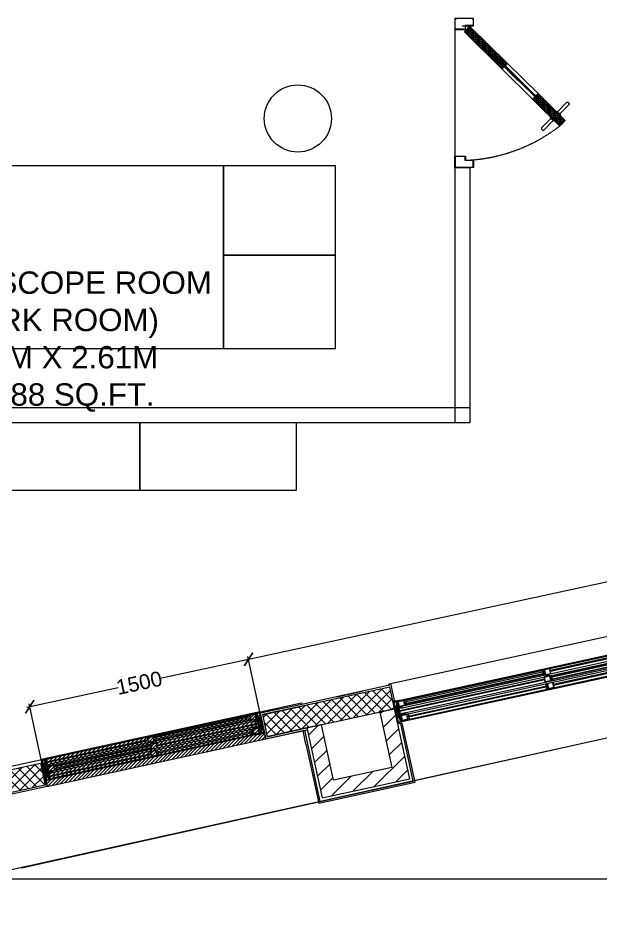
# Model space of a CAD drawing. Header units: millimetres. Extents: x -661525 to 498941, y 282148 to 1359693.
# Drawn here: x -231654 to -227751, y 607676 to 613815 of the extents above; entities that cross this region are included whole.
import ezdxf

# ---------------------------------------------------------------- set-up
doc = ezdxf.new("R2010")
doc.units = ezdxf.units.MM
doc.header["$LTSCALE"] = 2.5
doc.header["$PDMODE"] = 35
doc.header["$PDSIZE"] = 15
doc.linetypes.add('HIDDEN', pattern=[0.375, 0.25, -0.125])
doc.layers.get('0').update_dxf_attribs({"linetype": 'CONTINUOUS'})
doc.layers.get('DEFPOINTS').update_dxf_attribs({"linetype": 'CONTINUOUS'})
for name, color, linetype in [('00', 5, 'CONTINUOUS'), ('A-ALU-SECTION', 11, 'CONTINUOUS'), ('A-ANNO-DIMS-100', 11, 'CONTINUOUS'), ('A-ANNO-TEXT', 7, 'CONTINUOUS'), ('A-DOOR-JAMB', 8, 'CONTINUOUS'), ('A-ELEV', 8, 'CONTINUOUS'), ('A-ELEV-MEDM', 34, 'CONTINUOUS'), ('A-ELEV-THIN', 8, 'CONTINUOUS'), ('A-GLAZ', 5, 'CONTINUOUS'), ('A-WALL', 8, 'CONTINUOUS'), ('A-WALL-1', 8, 'CONTINUOUS'), ('A-WALL-JAMB', 11, 'CONTINUOUS'), ('A-WALL-PATT-125', 8, 'CONTINUOUS'), ('A-WALL-PATT-150', 8, 'CONTINUOUS'), ('A-WALL-PLAS', 8, 'CONTINUOUS'), ('DEMOLATION', 1, 'CONTINUOUS'), ('I-ANNO-PATT-2.5', 5, 'CONTINUOUS'), ('I-FURN', 14, 'CONTINUOUS'), ('I-GLAZ', 9, 'CONTINUOUS'), ('I-SECT', 3, 'CONTINUOUS')]:
    doc.layers.add(name, color=color, linetype=linetype)
for name, color, linetype, lineweight in [('DOORS', 10, 'CONTINUOUS', 9), ('partition', 6, 'CONTINUOUS', 18), ('Wall - Stone Hatch', 252, 'CONTINUOUS', 13)]:
    doc.layers.add(name, color=color, linetype=linetype, lineweight=lineweight)
doc.styles.add('ARIAL', font='arial.ttf')
doc.styles.add('COMPLEX', font='complex.shx', dxfattribs={"width": 0.8})
doc.styles.add('ROMAND', font='ROMAND')
doc.dimstyles.new('TICK100', dxfattribs={"dimtxt": 250, "dimasz": 200, "dimexe": 150, "dimexo": 10, "dimgap": 50, "dimtad": 0, "dimdec": 0, "dimrnd": 5, "dimzin": 1, "dimdsep": 46, "dimtxsty": 'COMPLEX', "dimblk1": 'ARCHTICK', "dimblk2": 'ARCHTICK', "dimsah": 1, "dimcen": 0.09375, "dimdle": 150, "dimclrd": 11, "dimclre": 11, "dimclrt": 7, "dimadec": 0, "dimazin": 0, "dimtfac": 1, "dimtdec": 0, "dimtofl": 0, "dimtmove": 0, "dimatfit": 3, "dimldrblk": 'OPEN90', "dimfxl": 1, "dimtolj": 1, "dimtzin": 1, "dimarcsym": 0})
pattern_1 = [(45, (95585.91, -161090.75), (-33.6759605, 33.6759605), []), (135, (95585.91, -161090.75), (-33.6759605, -33.6759605), [])]

# ---------------------------------------------------------------- blocks, each defined once
blk = doc.blocks.new('W15-144')
at = {"layer": 'Wall - Stone Hatch'}
h = blk.add_hatch(dxfattribs=at)
h.set_pattern_fill('ANSI36', color=8, scale=0.8, style=0)
h.set_pattern_definition([(45, (346075.7028, 1010805.0508), (1.3470384, 4.9391409), [6.35, -1.27, 0, -1.27])])
h.paths.add_polyline_path([(349223.5, 1002564.1), (349223.5, 1002702.1), (349204.5, 1002702.1), (349204.5, 1002564.1)], flags=16)
h.paths.add_polyline_path([(349226.5, 1002561.1), (349226.5, 1002705.1), (349201.5, 1002705.1), (349201.5, 1002561.1)])
h = blk.add_hatch(dxfattribs=at)
h.set_pattern_fill('ANSI36', color=8, scale=0.8, style=0)
h.set_pattern_definition([(45, (347941.4912, 1002561.0854), (1.3470384, 4.9391409), [6.35, -1.27, 0, -1.27])])
h.paths.add_polyline_path([(351279.5, 1002564.1), (351279.5, 1002702.1), (351298.5, 1002702.1), (351298.5, 1002564.1)], flags=16)
h.paths.add_polyline_path([(351276.5, 1002561.1), (351276.5, 1002705.1), (351301.5, 1002705.1), (351301.5, 1002561.1)])
at = {"layer": 'A-ALU-SECTION', "color": 8}
for points in [[(349285.5, 1002694.4), (349284.1, 1002694.4), (349284.1, 1002697.7), (349274.1, 1002697.7), (349274.1, 1002664.5), (349284.1, 1002664.5), (349284.1, 1002667.7), (349285.5, 1002667.7), (349285.5, 1002663.1), (349235.5, 1002663.1), (349235.5, 1002699.1), (349285.5, 1002699.1), (349285.5, 1002694.4)], [(349272.7, 1002664.5), (349236.9, 1002664.5), (349236.9, 1002697.7), (349272.7, 1002697.7), (349272.7, 1002664.5)], [(350226.5, 1002694.4), (350227.9, 1002694.4), (350227.9, 1002697.7), (350237.9, 1002697.7), (350237.9, 1002664.5), (350227.9, 1002664.5), (350227.9, 1002667.7), (350226.5, 1002667.7), (350226.5, 1002663.1), (350259.8, 1002663.1), (350259.8, 1002656.9), (350251, 1002656.9), (350249, 1002653.9), (350246.7, 1002653.9), (350246.7, 1002652.1), (350249.9, 1002652.1), (350251.9, 1002655.1), (350253.6, 1002655.1), (350253.6, 1002652.1), (350256.4, 1002652.1), (350256.4, 1002653.9), (350255.4, 1002653.9), (350255.4, 1002655.1), (350259.8, 1002655.1), (350259.8, 1002653.9), (350258.4, 1002653.9), (350258.4, 1002652.1), (350261.6, 1002652.1), (350261.6, 1002663.1), (350276.5, 1002663.1), (350276.5, 1002699.1), (350226.5, 1002699.1), (350226.5, 1002694.4)], [(350239.3, 1002664.5), (350275.1, 1002664.5), (350275.1, 1002697.7), (350239.3, 1002697.7), (350239.3, 1002664.5)], [(349285.5, 1002580.7), (349284.1, 1002580.7), (349284.1, 1002568.5), (349274.1, 1002568.5), (349274.1, 1002601.7), (349284.1, 1002601.7), (349284.1, 1002589.4), (349285.5, 1002589.4), (349285.5, 1002603.1), (349256.1, 1002603.1), (349256.1, 1002609.3), (349264.9, 1002609.3), (349266.9, 1002612.3), (349269.2, 1002612.3), (349269.2, 1002614.1), (349265.9, 1002614.1), (349263.9, 1002611.1), (349262.3, 1002611.1), (349262.3, 1002614.1), (349259.5, 1002614.1), (349259.5, 1002612.3), (349260.5, 1002612.3), (349260.5, 1002611.1), (349256.1, 1002611.1), (349256.1, 1002612.3), (349257.5, 1002612.3), (349257.5, 1002614.1), (349254.3, 1002614.1), (349254.3, 1002603.1), (349235.5, 1002603.1), (349235.5, 1002567.1), (349285.5, 1002567.1), (349285.5, 1002580.7)], [(350276.5, 1002619.7), (350275.1, 1002619.7), (350275.1, 1002616.5), (350265.1, 1002616.5), (350265.1, 1002649.7), (350275.1, 1002649.7), (350275.1, 1002646.4), (350276.5, 1002646.4), (350276.5, 1002651.1), (350243.2, 1002651.1), (350243.2, 1002657.3), (350252, 1002657.3), (350254, 1002660.3), (350256.3, 1002660.3), (350256.3, 1002662.1), (350253.1, 1002662.1), (350251, 1002659.1), (350249.4, 1002659.1), (350249.4, 1002662.1), (350246.6, 1002662.1), (350246.6, 1002660.3), (350247.6, 1002660.3), (350247.6, 1002659.1), (350243.2, 1002659.1), (350243.2, 1002660.3), (350244.6, 1002660.3), (350244.6, 1002662.1), (350241.4, 1002662.1), (350241.4, 1002651.1), (350226.5, 1002651.1), (350226.5, 1002615.1), (350276.5, 1002615.1), (350276.5, 1002619.7)], [(350226.5, 1002580.7), (350227.9, 1002580.7), (350227.9, 1002568.5), (350237.9, 1002568.5), (350237.9, 1002601.7), (350227.9, 1002601.7), (350227.9, 1002589.4), (350226.5, 1002589.4), (350226.5, 1002603.1), (350276.5, 1002603.1), (350276.5, 1002567.1), (350226.5, 1002567.1), (350226.5, 1002580.7)], [(350263.7, 1002616.5), (350227.9, 1002616.5), (350227.9, 1002649.7), (350263.7, 1002649.7), (350263.7, 1002616.5)], [(351217.5, 1002646.4), (351218.9, 1002646.4), (351218.9, 1002649.7), (351228.9, 1002649.7), (351228.9, 1002616.5), (351218.9, 1002616.5), (351218.9, 1002619.7), (351217.5, 1002619.7), (351217.5, 1002615.1), (351246.9, 1002615.1), (351246.9, 1002608.9), (351238.1, 1002608.9), (351236.1, 1002605.9), (351233.8, 1002605.9), (351233.8, 1002604.1), (351237, 1002604.1), (351239, 1002607.1), (351240.7, 1002607.1), (351240.7, 1002604.1), (351243.5, 1002604.1), (351243.5, 1002605.9), (351242.5, 1002605.9), (351242.5, 1002607.1), (351246.9, 1002607.1), (351246.9, 1002605.9), (351245.5, 1002605.9), (351245.5, 1002604.1), (351248.7, 1002604.1), (351248.7, 1002615.1), (351267.5, 1002615.1), (351267.5, 1002651.1), (351217.5, 1002651.1), (351217.5, 1002646.4)], [(351230.3, 1002616.5), (351266.1, 1002616.5), (351266.1, 1002649.7), (351230.3, 1002649.7), (351230.3, 1002616.5)], [(349272.7, 1002568.5), (349236.9, 1002568.5), (349236.9, 1002601.7), (349272.7, 1002601.7), (349272.7, 1002568.5)], [(350239.3, 1002568.5), (350275.1, 1002568.5), (350275.1, 1002601.7), (350239.3, 1002601.7), (350239.3, 1002568.5)]]:
    blk.add_lwpolyline(points, dxfattribs=at)
blk.add_lwpolyline([(350232.7, 1002582.1), (349279.3, 1002582.1), (349279.3, 1002588.1), (350232.7, 1002588.1)], close=True, dxfattribs=at)
at = {"layer": 'A-ELEV-MEDM', "color": 8}
for centre, start, end in [((349282.1, 1002693.1), 359.70813, 180.29282), ((349282.1, 1002669.1), 179.70813, 0.29282), ((349284.8, 1002693.1), 359.1234, 180.87754), ((349284.8, 1002669.1), 179.1234, 0.87754), ((349287.5, 1002693.1), 359.1234, 180.87754), ((349287.5, 1002669.1), 179.1234, 0.87754), ((350224.5, 1002693.1), 359.12246, 180.8766), ((350224.5, 1002669.1), 179.12246, 0.8766), ((350227.2, 1002693.1), 359.12246, 180.8766), ((350227.2, 1002669.1), 179.12246, 0.8766), ((350229.9, 1002693.1), 359.70718, 180.29187), ((350229.9, 1002669.1), 179.70718, 0.29187), ((350273.1, 1002645.1), 359.70813, 180.29282), ((350273.1, 1002621.1), 179.70813, 0.29282), ((350275.8, 1002645.1), 359.1234, 180.87754), ((350275.8, 1002621.1), 179.1234, 0.87754), ((350278.5, 1002645.1), 359.1234, 180.87754), ((350278.5, 1002621.1), 179.1234, 0.87754), ((351215.5, 1002645.1), 359.12246, 180.8766), ((351215.5, 1002621.1), 179.12246, 0.8766), ((351218.2, 1002645.1), 359.12246, 180.8766), ((351218.2, 1002621.1), 179.12246, 0.8766), ((351220.9, 1002645.1), 359.70718, 180.29187), ((351220.9, 1002621.1), 179.70718, 0.29187), ((349282.1, 1002588.1), 359.70813, 180.29282), ((349282.1, 1002582.1), 179.70718, 0.29187), ((349284.8, 1002588.1), 359.1234, 180.87754), ((349284.8, 1002582.1), 179.12246, 0.8766), ((349287.5, 1002588.1), 359.1234, 180.87754), ((349287.5, 1002582.1), 179.12246, 0.8766), ((350224.5, 1002588.1), 359.12246, 180.8766), ((350224.5, 1002582.1), 179.1234, 0.87754), ((350227.2, 1002588.1), 359.12246, 180.8766), ((350227.2, 1002582.1), 179.1234, 0.87754), ((350229.9, 1002588.1), 359.70718, 180.29187), ((350229.9, 1002582.1), 179.70813, 0.29282)]:
    blk.add_arc(centre, 1.34, start, end, dxfattribs=at)
at = {"layer": 'A-ELEV-THIN', "color": 8}
for p, q in [((349223.5, 1002702.1), (349204.5, 1002564.1)), ((349204.5, 1002702.1), (349223.5, 1002564.1)), ((349252.5, 1002705.1), (351250.5, 1002705.1)), ((349252.5, 1002699.1), (351250.5, 1002699.1)), ((351271.5, 1002684.1), (350276.5, 1002684.1)), ((351271.5, 1002678.1), (350276.5, 1002678.1)), ((351279.5, 1002702.1), (351298.5, 1002564.1)), ((351298.5, 1002702.1), (351279.5, 1002564.1)), ((350226.5, 1002636.1), (349231.5, 1002636.1)), ((350226.5, 1002630.1), (349231.5, 1002630.1)), ((349252.5, 1002663.1), (351250.5, 1002663.1)), ((349252.5, 1002651.1), (351250.5, 1002651.1)), ((349252.5, 1002615.1), (351250.5, 1002615.1)), ((349252.5, 1002603.1), (351250.5, 1002603.1)), ((349252.5, 1002567.1), (351250.5, 1002567.1)), ((349252.5, 1002561.1), (351250.5, 1002561.1)), ((351271.5, 1002588.1), (350276.5, 1002588.1)), ((351271.5, 1002582.1), (350276.5, 1002582.1))]:
    blk.add_line(p, q, dxfattribs=at)
at = {"layer": 'A-GLAZ', "color": 4}
for points in [[(350232.7, 1002693.1), (349279.3, 1002693.1), (349279.3, 1002687.1), (350232.7, 1002687.1)], [(350232.7, 1002669.1), (349279.3, 1002669.1), (349279.3, 1002675.1), (350232.7, 1002675.1)], [(351223.7, 1002645.1), (350270.3, 1002645.1), (350270.3, 1002639.1), (351223.7, 1002639.1)], [(351223.7, 1002621.1), (350270.3, 1002621.1), (350270.3, 1002627.1), (351223.7, 1002627.1)]]:
    blk.add_lwpolyline(points, close=True, dxfattribs=at)
at = {"layer": 'A-GLAZ', "color": 8}
for centre, radius, start, end in [((349266.5, 1002681.1), 14.1, 334.78392, 25.21614), ((349266.5, 1002681.1), 20.1, 342.62249, 17.45977), ((350245.4, 1002681.1), 20.1, 162.54023, 197.37751), ((350245.4, 1002681.1), 14.1, 154.78386, 205.21608), ((350257.5, 1002633.1), 14.1, 334.78392, 25.21614), ((350257.5, 1002633.1), 20.1, 342.62249, 17.45977), ((351236.4, 1002633.1), 20.1, 162.54023, 197.37751), ((351236.4, 1002633.1), 14.1, 154.78386, 205.21608)]:
    blk.add_arc(centre, radius, start, end, dxfattribs=at)
at = {"layer": 'A-WALL-JAMB', "color": 8}
for points in [[(349226.5, 1002561.1), (349226.5, 1002705.1), (349201.5, 1002705.1), (349201.5, 1002561.1), (349226.5, 1002561.1)], [(351276.5, 1002561.1), (351276.5, 1002705.1), (351301.5, 1002705.1), (351301.5, 1002561.1), (351276.5, 1002561.1)]]:
    blk.add_lwpolyline(points, dxfattribs=at)
for points in [[(349223.5, 1002564.1), (349223.5, 1002702.1), (349204.5, 1002702.1), (349204.5, 1002564.1)], [(351279.5, 1002564.1), (351279.5, 1002702.1), (351298.5, 1002702.1), (351298.5, 1002564.1)]]:
    blk.add_lwpolyline(points, close=True, dxfattribs=at)
at = {"layer": 'I-SECT', "color": 8}
for points in [[(349231.5, 1002608.1), (349231.5, 1002563.1), (349242.5, 1002563.1), (349242.5, 1002567.1), (349246.5, 1002567.1), (349246.5, 1002565.1), (349244.5, 1002565.1), (349244.5, 1002563.1), (349250.5, 1002563.1), (349250.5, 1002565.1), (349248.5, 1002565.1), (349248.5, 1002567.1), (349252.5, 1002567.1), (349252.5, 1002561.1), (349226.5, 1002561.1), (349226.5, 1002563.1), (349229.5, 1002563.1), (349229.5, 1002608.1), (349226.5, 1002608.1), (349226.5, 1002610.1), (349229.5, 1002610.1), (349229.5, 1002656.1), (349226.5, 1002656.1), (349226.5, 1002658.1), (349229.5, 1002658.1), (349229.5, 1002703.1), (349226.5, 1002703.1), (349226.5, 1002705.1), (349252.5, 1002705.1), (349252.5, 1002699.1), (349248.5, 1002699.1), (349248.5, 1002701.1), (349250.5, 1002701.1), (349250.5, 1002703.1), (349244.5, 1002703.1), (349244.5, 1002701.1), (349246.5, 1002701.1), (349246.5, 1002699.1), (349242.5, 1002699.1), (349242.5, 1002703.1), (349231.5, 1002703.1), (349231.5, 1002658.1), (349242.5, 1002658.1), (349242.5, 1002663.1), (349246.5, 1002663.1), (349246.5, 1002661.1), (349244.5, 1002661.1), (349244.5, 1002658.1), (349250.5, 1002658.1), (349250.5, 1002661.1), (349248.5, 1002661.1), (349248.5, 1002663.1), (349252.5, 1002663.1), (349252.5, 1002651.1), (349248.5, 1002651.1), (349248.5, 1002653.1), (349250.5, 1002653.1), (349250.5, 1002656.1), (349244.5, 1002656.1), (349244.5, 1002653.1), (349246.5, 1002653.1), (349246.5, 1002651.1), (349242.5, 1002651.1), (349242.5, 1002656.1), (349231.5, 1002656.1), (349231.5, 1002610.1), (349242.5, 1002610.1), (349242.5, 1002615.1), (349246.5, 1002615.1), (349246.5, 1002613.1), (349244.5, 1002613.1), (349244.5, 1002610.1), (349250.5, 1002610.1), (349250.5, 1002613.1), (349248.5, 1002613.1), (349248.5, 1002615.1), (349252.5, 1002615.1), (349252.5, 1002603.1), (349248.5, 1002603.1), (349248.5, 1002605.1), (349250.5, 1002605.1), (349250.5, 1002608.1), (349244.5, 1002608.1), (349244.5, 1002605.1), (349246.5, 1002605.1), (349246.5, 1002603.1), (349242.5, 1002603.1), (349242.5, 1002608.1), (349231.5, 1002608.1)], [(351271.5, 1002608.1), (351271.5, 1002563.1), (351260.5, 1002563.1), (351260.5, 1002567.1), (351256.5, 1002567.1), (351256.5, 1002565.1), (351258.5, 1002565.1), (351258.5, 1002563.1), (351252.5, 1002563.1), (351252.5, 1002565.1), (351254.5, 1002565.1), (351254.5, 1002567.1), (351250.5, 1002567.1), (351250.5, 1002561.1), (351276.5, 1002561.1), (351276.5, 1002563.1), (351273.5, 1002563.1), (351273.5, 1002608.1), (351276.5, 1002608.1), (351276.5, 1002610.1), (351273.5, 1002610.1), (351273.5, 1002656.1), (351276.5, 1002656.1), (351276.5, 1002658.1), (351273.5, 1002658.1), (351273.5, 1002703.1), (351276.5, 1002703.1), (351276.5, 1002705.1), (351250.5, 1002705.1), (351250.5, 1002699.1), (351254.5, 1002699.1), (351254.5, 1002701.1), (351252.5, 1002701.1), (351252.5, 1002703.1), (351258.5, 1002703.1), (351258.5, 1002701.1), (351256.5, 1002701.1), (351256.5, 1002699.1), (351260.5, 1002699.1), (351260.5, 1002703.1), (351271.5, 1002703.1), (351271.5, 1002658.1), (351260.5, 1002658.1), (351260.5, 1002663.1), (351256.5, 1002663.1), (351256.5, 1002661.1), (351258.5, 1002661.1), (351258.5, 1002658.1), (351252.5, 1002658.1), (351252.5, 1002661.1), (351254.5, 1002661.1), (351254.5, 1002663.1), (351250.5, 1002663.1), (351250.5, 1002651.1), (351254.5, 1002651.1), (351254.5, 1002653.1), (351252.5, 1002653.1), (351252.5, 1002656.1), (351258.5, 1002656.1), (351258.5, 1002653.1), (351256.5, 1002653.1), (351256.5, 1002651.1), (351260.5, 1002651.1), (351260.5, 1002656.1), (351271.5, 1002656.1), (351271.5, 1002610.1), (351260.5, 1002610.1), (351260.5, 1002615.1), (351256.5, 1002615.1), (351256.5, 1002613.1), (351258.5, 1002613.1), (351258.5, 1002610.1), (351252.5, 1002610.1), (351252.5, 1002613.1), (351254.5, 1002613.1), (351254.5, 1002615.1), (351250.5, 1002615.1), (351250.5, 1002603.1), (351254.5, 1002603.1), (351254.5, 1002605.1), (351252.5, 1002605.1), (351252.5, 1002608.1), (351258.5, 1002608.1), (351258.5, 1002605.1), (351256.5, 1002605.1), (351256.5, 1002603.1), (351260.5, 1002603.1), (351260.5, 1002608.1), (351271.5, 1002608.1)]]:
    blk.add_lwpolyline(points, dxfattribs=at)
blk = doc.blocks.new('W06-144')
at = {"layer": 'Wall - Stone Hatch'}
h = blk.add_hatch(dxfattribs=at)
h.set_pattern_fill('ANSI36', color=8, scale=0.8, style=0)
h.set_pattern_definition([(45, (321517.9877, 982238.3313), (1.3470384, 4.9391409), [6.35, -1.27, 0, -1.27])])
h.paths.add_polyline_path([(324665.8, 973997.4), (324665.8, 974135.4), (324646.8, 974135.4), (324646.8, 973997.4)], flags=16)
h.paths.add_polyline_path([(324668.8, 973994.4), (324668.8, 974138.4), (324643.8, 974138.4), (324643.8, 973994.4)])
h = blk.add_hatch(dxfattribs=at)
h.set_pattern_fill('ANSI36', color=8, scale=0.8, style=0)
h.set_pattern_definition([(45, (322783.7761, 973994.366), (1.3470384, 4.9391409), [6.35, -1.27, 0, -1.27])])
h.paths.add_polyline_path([(326121.8, 973997.4), (326121.8, 974135.4), (326140.8, 974135.4), (326140.8, 973997.4)], flags=16)
h.paths.add_polyline_path([(326118.8, 973994.4), (326118.8, 974138.4), (326143.8, 974138.4), (326143.8, 973994.4)])
at = {"layer": 'A-ALU-SECTION', "color": 8}
for points in [[(324727.8, 974127.7), (324726.4, 974127.7), (324726.4, 974131), (324716.4, 974131), (324716.4, 974097.8), (324726.4, 974097.8), (324726.4, 974101), (324727.8, 974101), (324727.8, 974096.4), (324677.8, 974096.4), (324677.8, 974132.4), (324727.8, 974132.4), (324727.8, 974127.7)], [(324715, 974097.8), (324679.2, 974097.8), (324679.2, 974131), (324715, 974131), (324715, 974097.8)], [(325367.4, 974127.7), (325368.8, 974127.7), (325368.8, 974131), (325378.8, 974131), (325378.8, 974097.8), (325368.8, 974097.8), (325368.8, 974101), (325367.4, 974101), (325367.4, 974096.4), (325400.7, 974096.4), (325400.7, 974090.2), (325391.9, 974090.2), (325389.9, 974087.2), (325387.6, 974087.2), (325387.6, 974085.4), (325390.9, 974085.4), (325392.9, 974088.4), (325394.5, 974088.4), (325394.5, 974085.4), (325397.3, 974085.4), (325397.3, 974087.2), (325396.3, 974087.2), (325396.3, 974088.4), (325400.7, 974088.4), (325400.7, 974087.2), (325399.3, 974087.2), (325399.3, 974085.4), (325402.5, 974085.4), (325402.5, 974096.4), (325417.4, 974096.4), (325417.4, 974132.4), (325367.4, 974132.4), (325367.4, 974127.7)], [(325380.2, 974097.8), (325416, 974097.8), (325416, 974131), (325380.2, 974131), (325380.2, 974097.8)], [(325417.4, 974053), (325416, 974053), (325416, 974049.8), (325406, 974049.8), (325406, 974083), (325416, 974083), (325416, 974079.7), (325417.4, 974079.7), (325417.4, 974084.4), (325384.1, 974084.4), (325384.1, 974090.6), (325393, 974090.6), (325395, 974093.6), (325397.2, 974093.6), (325397.2, 974095.4), (325394, 974095.4), (325392, 974092.4), (325390.3, 974092.4), (325390.3, 974095.4), (325387.5, 974095.4), (325387.5, 974093.6), (325388.5, 974093.6), (325388.5, 974092.4), (325384.1, 974092.4), (325384.1, 974093.6), (325385.5, 974093.6), (325385.5, 974095.4), (325382.3, 974095.4), (325382.3, 974084.4), (325367.4, 974084.4), (325367.4, 974048.4), (325417.4, 974048.4), (325417.4, 974053)], [(325404.6, 974049.8), (325368.8, 974049.8), (325368.8, 974083), (325404.6, 974083), (325404.6, 974049.8)], [(326059.8, 974079.7), (326061.2, 974079.7), (326061.2, 974083), (326071.2, 974083), (326071.2, 974049.8), (326061.2, 974049.8), (326061.2, 974053), (326059.8, 974053), (326059.8, 974048.4), (326089.2, 974048.4), (326089.2, 974042.2), (326080.4, 974042.2), (326078.4, 974039.2), (326076.1, 974039.2), (326076.1, 974037.4), (326079.3, 974037.4), (326081.3, 974040.4), (326083, 974040.4), (326083, 974037.4), (326085.8, 974037.4), (326085.8, 974039.2), (326084.8, 974039.2), (326084.8, 974040.4), (326089.2, 974040.4), (326089.2, 974039.2), (326087.8, 974039.2), (326087.8, 974037.4), (326091, 974037.4), (326091, 974048.4), (326109.8, 974048.4), (326109.8, 974084.4), (326059.8, 974084.4), (326059.8, 974079.7)], [(326072.6, 974049.8), (326108.4, 974049.8), (326108.4, 974083), (326072.6, 974083), (326072.6, 974049.8)], [(324727.8, 974014), (324726.4, 974014), (324726.4, 974001.8), (324716.4, 974001.8), (324716.4, 974035), (324726.4, 974035), (324726.4, 974022.7), (324727.8, 974022.7), (324727.8, 974036.4), (324698.4, 974036.4), (324698.4, 974042.6), (324707.2, 974042.6), (324709.2, 974045.6), (324711.5, 974045.6), (324711.5, 974047.4), (324708.2, 974047.4), (324706.2, 974044.4), (324704.6, 974044.4), (324704.6, 974047.4), (324701.8, 974047.4), (324701.8, 974045.6), (324702.8, 974045.6), (324702.8, 974044.4), (324698.4, 974044.4), (324698.4, 974045.6), (324699.8, 974045.6), (324699.8, 974047.4), (324696.6, 974047.4), (324696.6, 974036.4), (324677.8, 974036.4), (324677.8, 974000.4), (324727.8, 974000.4), (324727.8, 974014)], [(324715, 974001.8), (324679.2, 974001.8), (324679.2, 974035), (324715, 974035), (324715, 974001.8)], [(325367.4, 974014), (325368.8, 974014), (325368.8, 974001.8), (325378.8, 974001.8), (325378.8, 974035), (325368.8, 974035), (325368.8, 974022.7), (325367.4, 974022.7), (325367.4, 974036.4), (325417.4, 974036.4), (325417.4, 974000.4), (325367.4, 974000.4), (325367.4, 974014)], [(325380.2, 974001.8), (325416, 974001.8), (325416, 974035), (325380.2, 974035), (325380.2, 974001.8)]]:
    blk.add_lwpolyline(points, dxfattribs=at)
blk.add_lwpolyline([(325373.6, 974015.4), (324721.6, 974015.4), (324721.6, 974021.4), (325373.6, 974021.4)], close=True, dxfattribs=at)
at = {"layer": 'A-ELEV-MEDM', "color": 8}
for centre, start, end in [((324724.4, 974126.4), 359.70813, 180.29282), ((324727.1, 974126.4), 359.1234, 180.87754), ((324729.8, 974126.4), 359.1234, 180.87754), ((325365.4, 974126.4), 359.12246, 180.8766), ((325368.1, 974126.4), 359.12246, 180.8766), ((325370.8, 974126.4), 359.70718, 180.29187), ((324724.4, 974102.4), 179.70813, 0.29282), ((324727.1, 974102.4), 179.1234, 0.87754), ((324729.8, 974102.4), 179.1234, 0.87754), ((325365.4, 974102.4), 179.12246, 0.8766), ((325368.1, 974102.4), 179.12246, 0.8766), ((325370.8, 974102.4), 179.70718, 0.29187), ((325414, 974078.4), 359.70813, 180.29282), ((325416.7, 974078.4), 359.1234, 180.87754), ((325419.4, 974078.4), 359.1234, 180.87754), ((326057.8, 974078.4), 359.12246, 180.8766), ((326060.5, 974078.4), 359.12246, 180.8766), ((326063.2, 974078.4), 359.70718, 180.29187), ((324724.4, 974021.3), 359.70813, 180.29282), ((324724.4, 974015.4), 179.70718, 0.29187), ((324727.1, 974021.4), 359.1234, 180.87754), ((324727.1, 974015.4), 179.12246, 0.8766), ((324729.8, 974021.4), 359.1234, 180.87754), ((324729.8, 974015.4), 179.12246, 0.8766), ((325365.4, 974021.4), 359.12246, 180.8766), ((325365.4, 974015.4), 179.1234, 0.87754), ((325368.1, 974021.4), 359.12246, 180.8766), ((325368.1, 974015.4), 179.1234, 0.87754), ((325370.8, 974021.3), 359.70718, 180.29187), ((325370.8, 974015.4), 179.70813, 0.29282), ((325414, 974054.4), 179.70813, 0.29282), ((325416.7, 974054.4), 179.1234, 0.87754), ((325419.4, 974054.4), 179.1234, 0.87754), ((326057.8, 974054.4), 179.12246, 0.8766), ((326060.5, 974054.4), 179.12246, 0.8766), ((326063.2, 974054.4), 179.70718, 0.29187)]:
    blk.add_arc(centre, 1.34, start, end, dxfattribs=at)
at = {"layer": 'A-ELEV-THIN', "color": 8}
for p, q in [((324665.8, 974135.4), (324646.8, 973997.4)), ((324646.8, 974135.4), (324665.8, 973997.4)), ((324694.8, 974138.4), (326092.8, 974138.4)), ((324694.8, 974132.4), (326092.8, 974132.4)), ((326121.8, 974135.4), (326140.8, 973997.4)), ((326140.8, 974135.4), (326121.8, 973997.4)), ((325367.4, 974069.4), (324673.8, 974069.4)), ((325367.4, 974063.4), (324673.8, 974063.4)), ((324694.8, 974096.4), (326092.8, 974096.4)), ((324694.8, 974084.4), (326092.8, 974084.4)), ((326113.8, 974117.4), (325417.4, 974117.4)), ((326113.8, 974111.4), (325417.4, 974111.4)), ((324694.8, 974048.4), (326092.8, 974048.4)), ((324694.8, 974036.4), (326092.8, 974036.4)), ((324694.8, 974000.4), (326092.8, 974000.4)), ((326113.8, 974021.4), (325417.4, 974021.4)), ((326113.8, 974015.4), (325417.4, 974015.4)), ((324694.8, 973994.4), (326092.8, 973994.4))]:
    blk.add_line(p, q, dxfattribs=at)
at = {"layer": 'A-GLAZ', "color": 4}
for points in [[(325373.6, 974126.4), (324721.6, 974126.4), (324721.6, 974120.4), (325373.6, 974120.4)], [(325373.6, 974102.4), (324721.6, 974102.4), (324721.6, 974108.4), (325373.6, 974108.4)], [(326066, 974078.4), (325411.2, 974078.4), (325411.2, 974072.4), (326066, 974072.4)], [(326066, 974054.4), (325411.2, 974054.4), (325411.2, 974060.4), (326066, 974060.4)]]:
    blk.add_lwpolyline(points, close=True, dxfattribs=at)
at = {"layer": 'A-WALL-JAMB', "color": 8}
for points in [[(324668.8, 973994.4), (324668.8, 974138.4), (324643.8, 974138.4), (324643.8, 973994.4), (324668.8, 973994.4)], [(326118.8, 973994.4), (326118.8, 974138.4), (326143.8, 974138.4), (326143.8, 973994.4), (326118.8, 973994.4)]]:
    blk.add_lwpolyline(points, dxfattribs=at)
for points in [[(324665.8, 973997.4), (324665.8, 974135.4), (324646.8, 974135.4), (324646.8, 973997.4)], [(326121.8, 973997.4), (326121.8, 974135.4), (326140.8, 974135.4), (326140.8, 973997.4)]]:
    blk.add_lwpolyline(points, close=True, dxfattribs=at)
at = {"layer": 'I-SECT', "color": 8}
for points in [[(324673.8, 974041.4), (324673.8, 973996.4), (324684.8, 973996.4), (324684.8, 974000.4), (324688.8, 974000.4), (324688.8, 973998.4), (324686.8, 973998.4), (324686.8, 973996.4), (324692.8, 973996.4), (324692.8, 973998.4), (324690.8, 973998.4), (324690.8, 974000.4), (324694.8, 974000.4), (324694.8, 973994.4), (324668.8, 973994.4), (324668.8, 973996.4), (324671.8, 973996.4), (324671.8, 974041.4), (324668.8, 974041.4), (324668.8, 974043.4), (324671.8, 974043.4), (324671.8, 974089.4), (324668.8, 974089.4), (324668.8, 974091.4), (324671.8, 974091.4), (324671.8, 974136.4), (324668.8, 974136.4), (324668.8, 974138.4), (324694.8, 974138.4), (324694.8, 974132.4), (324690.8, 974132.4), (324690.8, 974134.4), (324692.8, 974134.4), (324692.8, 974136.4), (324686.8, 974136.4), (324686.8, 974134.4), (324688.8, 974134.4), (324688.8, 974132.4), (324684.8, 974132.4), (324684.8, 974136.4), (324673.8, 974136.4), (324673.8, 974091.4), (324684.8, 974091.4), (324684.8, 974096.4), (324688.8, 974096.4), (324688.8, 974094.4), (324686.8, 974094.4), (324686.8, 974091.4), (324692.8, 974091.4), (324692.8, 974094.4), (324690.8, 974094.4), (324690.8, 974096.4), (324694.8, 974096.4), (324694.8, 974084.4), (324690.8, 974084.4), (324690.8, 974086.4), (324692.8, 974086.4), (324692.8, 974089.4), (324686.8, 974089.4), (324686.8, 974086.4), (324688.8, 974086.4), (324688.8, 974084.4), (324684.8, 974084.4), (324684.8, 974089.4), (324673.8, 974089.4), (324673.8, 974043.4), (324684.8, 974043.4), (324684.8, 974048.4), (324688.8, 974048.4), (324688.8, 974046.4), (324686.8, 974046.4), (324686.8, 974043.4), (324692.8, 974043.4), (324692.8, 974046.4), (324690.8, 974046.4), (324690.8, 974048.4), (324694.8, 974048.4), (324694.8, 974036.4), (324690.8, 974036.4), (324690.8, 974038.4), (324692.8, 974038.4), (324692.8, 974041.4), (324686.8, 974041.4), (324686.8, 974038.4), (324688.8, 974038.4), (324688.8, 974036.4), (324684.8, 974036.4), (324684.8, 974041.4), (324673.8, 974041.4)], [(326113.8, 974041.4), (326113.8, 973996.4), (326102.8, 973996.4), (326102.8, 974000.4), (326098.8, 974000.4), (326098.8, 973998.4), (326100.8, 973998.4), (326100.8, 973996.4), (326094.8, 973996.4), (326094.8, 973998.4), (326096.8, 973998.4), (326096.8, 974000.4), (326092.8, 974000.4), (326092.8, 973994.4), (326118.8, 973994.4), (326118.8, 973996.4), (326115.8, 973996.4), (326115.8, 974041.4), (326118.8, 974041.4), (326118.8, 974043.4), (326115.8, 974043.4), (326115.8, 974089.4), (326118.8, 974089.4), (326118.8, 974091.4), (326115.8, 974091.4), (326115.8, 974136.4), (326118.8, 974136.4), (326118.8, 974138.4), (326092.8, 974138.4), (326092.8, 974132.4), (326096.8, 974132.4), (326096.8, 974134.4), (326094.8, 974134.4), (326094.8, 974136.4), (326100.8, 974136.4), (326100.8, 974134.4), (326098.8, 974134.4), (326098.8, 974132.4), (326102.8, 974132.4), (326102.8, 974136.4), (326113.8, 974136.4), (326113.8, 974091.4), (326102.8, 974091.4), (326102.8, 974096.4), (326098.8, 974096.4), (326098.8, 974094.4), (326100.8, 974094.4), (326100.8, 974091.4), (326094.8, 974091.4), (326094.8, 974094.4), (326096.8, 974094.4), (326096.8, 974096.4), (326092.8, 974096.4), (326092.8, 974084.4), (326096.8, 974084.4), (326096.8, 974086.4), (326094.8, 974086.4), (326094.8, 974089.4), (326100.8, 974089.4), (326100.8, 974086.4), (326098.8, 974086.4), (326098.8, 974084.4), (326102.8, 974084.4), (326102.8, 974089.4), (326113.8, 974089.4), (326113.8, 974043.4), (326102.8, 974043.4), (326102.8, 974048.4), (326098.8, 974048.4), (326098.8, 974046.4), (326100.8, 974046.4), (326100.8, 974043.4), (326094.8, 974043.4), (326094.8, 974046.4), (326096.8, 974046.4), (326096.8, 974048.4), (326092.8, 974048.4), (326092.8, 974036.4), (326096.8, 974036.4), (326096.8, 974038.4), (326094.8, 974038.4), (326094.8, 974041.4), (326100.8, 974041.4), (326100.8, 974038.4), (326098.8, 974038.4), (326098.8, 974036.4), (326102.8, 974036.4), (326102.8, 974041.4), (326113.8, 974041.4)]]:
    blk.add_lwpolyline(points, dxfattribs=at)
blk = doc.blocks.new('DOOR HANDLE IN PLAN')
at = {"color": 0, "ltscale": 25}
for p, q in [((62658.6, 114796), (62658.6, 114806)), ((62663.6, 114811), (62758.6, 114811)), ((62758.6, 114791), (62663.6, 114791)), ((62752.6, 114817), (62758.6, 114817)), ((62752.6, 114817), (62752.6, 114785)), ((62752.6, 114785), (62758.6, 114785))]:
    blk.add_line(p, q, dxfattribs=at)
for centre, start, end in [((62663.6, 114806), 90, 180), ((62663.6, 114796), 180, 270)]:
    blk.add_arc(centre, 5, start, end, dxfattribs=at)
blk = doc.blocks.new('door frame')
at = {"layer": 'A-DOOR-JAMB'}
blk.add_lwpolyline([(265482.3, 912565.9), (265492.3, 912565.9), (265492.3, 912563.9), (265484.3, 912563.9), (265484.3, 912517.9), (265539.3, 912517.9), (265539.3, 912492.9), (265605.3, 912492.9), (265605.3, 912563.9), (265597.3, 912563.9), (265597.3, 912565.9), (265607.3, 912565.9), (265607.3, 912490.9), (265537.3, 912490.9), (265537.3, 912515.9), (265482.3, 912515.9), (265482.3, 912565.9)], dxfattribs=at)
at = {"layer": 'DEFPOINTS'}
blk.add_lwpolyline([(265492.3, 912565.9), (265597.3, 912565.9)], dxfattribs=at)
blk = doc.blocks.new('1000')
at = {"layer": 'I-ANNO-PATT-2.5', "ltscale": 25}
h = blk.add_hatch(dxfattribs=at)
h.set_pattern_fill('ANSI33', color=256, scale=2.4, angle=224.6819, style=0)
h.set_pattern_definition([(89.6819001, (829792.488, 455483.73), (-12.69980348, 0.07050864), []), (89.6819001, (829798.874, 455490.044), (-12.69980348, 0.07050864), [6.34999961, -3.1749998])])
h.paths.add_polyline_path([(-330944.6, 670138), (-330980.2, 670173.2), (-330804.4, 670350.9), (-330768.9, 670315.8)])
h.paths.add_polyline_path([(-330768.9, 670315.8), (-330773.1, 670311.5), (-330808.6, 670346.7), (-330804.4, 670350.9)], flags=17)
at = {"layer": 'I-ANNO-PATT-2.5', "linetype": 'ByBlock'}
h = blk.add_hatch(dxfattribs=at)
h.set_pattern_fill('SACNCR', color=256, scale=1.2, angle=-45.3181, style=0)
h.set_pattern_definition([(179.68190014, (829792.4884, 455483.7295), (-0.0132203692, -2.381213153), []), (179.68190014, (829791.3044, 455484.9267), (-0.0132203692, -2.381213153), [0, -2.381249852])])
h.paths.add_polyline_path([(-330768.9, 670315.8), (-330773.1, 670311.5), (-330808.6, 670346.7), (-330804.4, 670350.9)])
h = blk.add_hatch(dxfattribs=at)
h.set_pattern_fill('SACNCR', color=256, scale=1.2, angle=-45.3181, style=0)
h.set_pattern_definition([(179.68190014, (829792.4896, 455483.7306), (-0.0132203692, -2.381213153), []), (179.68190014, (829791.3056, 455484.9278), (-0.0132203692, -2.381213153), [0, -2.381249852])])
h.paths.add_polyline_path([(-331189.7, 669958.4), (-331187.6, 669960.6), (-331189.7, 669962.7), (-331187.6, 669964.8), (-331172, 669949.3), (-331176.2, 669945.1)])
h.paths.add_polyline_path([(-331157, 669926.1), (-331154.9, 669928.2), (-331152.7, 669926.1), (-331150.6, 669928.2), (-331166.3, 669943.7), (-331170.5, 669939.4)])
h.paths.add_polyline_path([(-330978.8, 670171.8), (-330980.9, 670169.6), (-330983, 670171.7), (-330985.1, 670169.6), (-330969.5, 670154.1), (-330965.3, 670158.4)])
h.paths.add_polyline_path([(-330946.1, 670139.4), (-330948.2, 670137.3), (-330946, 670135.2), (-330948.1, 670133), (-330963.8, 670148.5), (-330959.6, 670152.8)])
at = {"layer": 'I-ANNO-PATT-2.5', "ltscale": 25}
h = blk.add_hatch(dxfattribs=at)
h.set_pattern_fill('ANSI35', color=252, scale=1.2, angle=179.6819, style=0)
h.set_pattern_definition([(44.68190014, (829792.4896, 455483.7306), (-4.465130013, 4.514987148), []), (44.68190014, (829796.9796, 455483.7057), (-4.465130013, 4.514987148), [7.937499506, -1.5874999, 0, -1.5874999])])
h.paths.add_polyline_path([(-331060.2, 670062.3), (-330966.3, 670157.3), (-330964.2, 670157.3), (-330960.6, 670153.8), (-330960.6, 670151.7), (-331169.4, 669940.5), (-331171.6, 669940.5), (-331175.1, 669944), (-331175.1, 669946.1)])
h = blk.add_hatch(dxfattribs=at)
h.set_pattern_fill('ANSI33', color=256, scale=2.4, angle=224.6819, style=0)
h.set_pattern_definition([(89.6819001, (829933.106, 455625.952), (-12.69980348, 0.07050864), []), (89.6819001, (829939.492, 455632.267), (-12.69980348, 0.07050864), [6.34999961, -3.1749998])])
h.paths.add_polyline_path([(-331399.9, 669677.6), (-331395.7, 669681.8), (-331431.2, 669717), (-331435.4, 669712.7)], flags=17)
h.paths.add_polyline_path([(-331435.4, 669712.7), (-331191.1, 669959.8), (-331155.6, 669924.7), (-331399.9, 669677.6)])
at = {"layer": 'I-ANNO-PATT-2.5', "linetype": 'ByBlock'}
h = blk.add_hatch(dxfattribs=at)
h.set_pattern_fill('SACNCR', color=256, scale=1.2, angle=-45.3181, style=0)
h.set_pattern_definition([(179.68190014, (829764.3618, 455448.177), (-0.0132203692, -2.381213153), []), (179.68190014, (829763.1779, 455449.3743), (-0.0132203692, -2.381213153), [0, -2.381249852])])
h.paths.add_polyline_path([(-331399.9, 669677.6), (-331395.7, 669681.8), (-331431.2, 669717), (-331435.4, 669712.7)])
at = {"layer": '00', "linetype": 'HIDDEN', "ltscale": 5}
blk.add_arc((-331640.4, 669639.9), 1103.1, 3.77074, 37.74186, dxfattribs=at)
at = {"layer": 'A-ELEV'}
for points in [[(-331191.8, 669960.5), (-330980.9, 670173.9)], [(-330943.9, 670137.3), (-331154.8, 669924)]]:
    blk.add_lwpolyline(points, dxfattribs=at)
at = {"layer": 'A-ELEV-MEDM'}
for points in [[(-330980.2, 670173.2), (-330980.9, 670173.9), (-330805.1, 670351.6), (-330804.4, 670350.9)], [(-330768.9, 670315.8), (-330773.1, 670311.5), (-330808.6, 670346.7), (-330804.4, 670350.9), (-330768.9, 670315.8)], [(-330768.9, 670315.8), (-330768.1, 670315.1), (-330943.9, 670137.3), (-330944.6, 670138)], [(-330978.8, 670171.8), (-330978.8, 670171.8), (-330980.9, 670169.6), (-330983, 670171.7), (-330985.1, 670169.6), (-330969.5, 670154.1), (-330965.3, 670158.4), (-330978.8, 670171.8)], [(-330946.1, 670139.4), (-330946.1, 670139.4), (-330948.2, 670137.3), (-330946, 670135.2), (-330948.1, 670133), (-330963.8, 670148.5), (-330959.6, 670152.8), (-330946.1, 670139.4)], [(-331435.4, 669712.7), (-331436.1, 669713.4), (-331191.8, 669960.5), (-331191.1, 669959.8)], [(-331435.4, 669712.7), (-331191.1, 669959.8), (-331155.6, 669924.7), (-331399.9, 669677.6), (-331435.4, 669712.7)], [(-331189.7, 669958.4), (-331189.7, 669958.4), (-331187.6, 669960.6), (-331189.7, 669962.7), (-331187.6, 669964.8), (-331172, 669949.3), (-331176.2, 669945.1), (-331189.7, 669958.4)], [(-331155.6, 669924.7), (-331154.8, 669924), (-331399.2, 669676.9), (-331399.9, 669677.6)], [(-331157, 669926.1), (-331157, 669926.1), (-331154.9, 669928.2), (-331152.7, 669926.1), (-331150.6, 669928.2), (-331166.3, 669943.7), (-331170.5, 669939.4), (-331157, 669926.1)], [(-331399.9, 669677.6), (-331395.7, 669681.8), (-331431.2, 669717), (-331435.4, 669712.7), (-331399.9, 669677.6)]]:
    blk.add_lwpolyline(points, dxfattribs=at)
blk.add_lwpolyline([(-330944.6, 670138), (-330980.2, 670173.2), (-330804.4, 670350.9), (-330768.9, 670315.8), (-330944.6, 670138)], close=True, dxfattribs=at)
at = {"layer": 'A-ELEV-THIN'}
for p, q in [((-331439.7, 669663.4), (-331439.7, 669712.4)), ((-331436.1, 669713.4), (-331437.7, 669714.4)), ((-331436.1, 669713.4), (-331404.7, 669682.3)), ((-331433.9, 669712.6), (-331433.9, 669712.6)), ((-331437.2, 669663.4), (-331439.7, 669663.4)), ((-331406.4, 669680.5), (-331437.2, 669711)), ((-331437.2, 669711), (-331437.2, 669663.4)), ((-331404.7, 669682.3), (-331406.4, 669680.5))]:
    blk.add_line(p, q, dxfattribs=at)
blk.add_arc((-331437.7, 669712.4), 2, 90, 180.0024, dxfattribs=at)
at = {"layer": 'DOORS', "color": 8, "linetype": 'ByBlock'}
blk.add_line((-331414.7, 669612.4), (-330564.7, 669612.4), dxfattribs=at)
at = {"layer": 'I-GLAZ', "ltscale": 25}
blk.add_lwpolyline([(-331060.2, 670062.3), (-330966.3, 670157.3), (-330964.2, 670157.3), (-330960.6, 670153.8), (-330960.6, 670151.7), (-331169.4, 669940.5), (-331171.6, 669940.5), (-331175.1, 669944), (-331175.1, 669946.1), (-331060.2, 670062.3)], dxfattribs=at)
at = {"layer": 'A-DOOR-JAMB', "xscale": -1, "rotation": 90.00000000001799}
blk.add_blockref('door frame', (581076.2, 935219.7), dxfattribs=at)
at = {"layer": 'A-DOOR-JAMB', "rotation": 269.999999999982}
blk.add_blockref('door frame', (-1243055.6, 935219.7), dxfattribs=at)
at = {"layer": 'A-ELEV', "extrusion": (0, 0, -1), "zscale": -0.999999937811624, "rotation": 224.6753694723712}
blk.add_blockref('DOOR HANDLE IN PLAN', (294764.8, 796063.9), dxfattribs=at)
at = {"layer": 'A-ELEV', "rotation": 135.3246305276467}
blk.add_blockref('DOOR HANDLE IN PLAN', (-205472.4, 707777.6), dxfattribs=at)
blk = doc.blocks.new('_ARCHTICK')
at = {"color": 0, "linetype": 'ByBlock', "const_width": 0.15}
blk.add_lwpolyline([(-0.5, -0.5), (0.5, 0.5)], dxfattribs=at)
blk = doc.blocks.new('*D224')
at = {"layer": 'DEFPOINTS', "color": 0}
for p in [(-223826.9, 610507.8), (-230110.9, 609516.4), (-230034.3, 609163.1)]:
    blk.add_point(p, dxfattribs=at)
at = {"layer": 'DEMOLATION', "color": 8, "lineweight": -2}
for p, q in [((-223883.9, 610865.4), (-226870.5, 610218.4)), ((-223826.9, 610507.8), (-223907.7, 610880.7)), ((-230130.4, 609512.2), (-227143.8, 610159.2)), ((-230034.3, 609163.1), (-230115.1, 609535.9))]:
    blk.add_line(p, q, dxfattribs=at)
at = {"layer": 'DEMOLATION', "color": 8, "lineweight": -2, "xscale": 75, "yscale": 75, "zscale": 75}
for p, rotation in [((-223903.5, 610861.1), 12.22322804681606), ((-230110.9, 609516.4), 192.2232280468161)]:
    blk.add_blockref('_ARCHTICK', p, dxfattribs=dict(at, rotation=rotation))
at = {"layer": 'DEMOLATION', "color": 1, "insert": (-227007.2, 610188.8), "char_height": 100, "attachment_point": 5, "rotation": 12.22323, "style": 'ARIAL'}
blk.add_mtext('\\A1;6351', dxfattribs=at)
blk = doc.blocks.new('*D225')
at = {"layer": 'DEFPOINTS', "color": 0}
for p in [(-231576.9, 609198.8), (-230034.3, 609163.1), (-231499.9, 608843.4)]:
    blk.add_point(p, dxfattribs=at)
at = {"layer": 'DEMOLATION', "color": 8, "lineweight": -2}
for p, q in [((-230091.3, 609520.6), (-230702.9, 609388.2)), ((-230034.3, 609163.1), (-230115.1, 609535.9)), ((-231596.4, 609194.6), (-230984.9, 609327.1)), ((-231499.9, 608843.4), (-231581.1, 609218.4))]:
    blk.add_line(p, q, dxfattribs=at)
at = {"layer": 'DEMOLATION', "color": 8, "lineweight": -2, "xscale": 75, "yscale": 75, "zscale": 75}
for p, rotation in [((-230110.9, 609516.4), 12.22322804713896), ((-231576.9, 609198.8), 192.2232280471389)]:
    blk.add_blockref('_ARCHTICK', p, dxfattribs=dict(at, rotation=rotation))
at = {"layer": 'DEMOLATION', "color": 1, "insert": (-230843.9, 609357.6), "char_height": 100, "attachment_point": 5, "rotation": 12.22323, "style": 'ARIAL'}
blk.add_mtext('\\A1;1500', dxfattribs=at)

msp = doc.modelspace()

# ---------------------------------------------------------------- hatches: boundary and pattern name
at = {"layer": 'A-WALL-PATT-125'}
h = msp.add_hatch(dxfattribs=at)
h.set_pattern_fill('ANSI31', color=256, scale=25, style=0)
h.set_pattern_definition([(45, (351486.09, -270099.024), (-56.126601, 56.126601), [])])
h.paths.add_polyline_path([(-229621.3, 609077.2), (-229719, 609055.9), (-229616.7, 608586.9), (-229030.5, 608714.7), (-229132.8, 609183.7), (-229230.5, 609162.4), (-229149.5, 608791.1), (-229540.3, 608705.9)])
at = {"layer": 'A-WALL-PATT-150'}
h = msp.add_hatch(dxfattribs=at)
h.set_pattern_fill('ANSI37', color=254, scale=15, angle=360, style=0)
h.set_pattern_definition(pattern_1)
h.paths.add_polyline_path([(-229986.2, 608998.6), (-229132.8, 609183.7), (-229164.7, 609330.3), (-230018.1, 609145.1)])
h = msp.add_hatch(dxfattribs=at)
h.set_pattern_fill('ANSI37', color=254, scale=15, angle=360, style=0)
h.set_pattern_definition(pattern_1)
h.paths.add_polyline_path([(-234818.1, 607676.4), (-234668.1, 607676.4), (-234668.1, 607976.4), (-232739.7, 608397), (-232739.7, 607676.4), (-232589.7, 607676.4), (-232589.7, 608429.7), (-231473, 608673.5), (-231505, 608820), (-236747.4, 607676.4), (-236043.5, 607676.4), (-234818.1, 607943.7)])
at = {"layer": 'DEMOLATION'}
h = msp.add_hatch(dxfattribs=at)
h.set_pattern_fill('ANSI31', color=3, scale=5)
h.set_pattern_definition([(45, (-237975.168, 609285.338), (-11.22532, 11.22532), [])])
h.paths.add_polyline_path([(-231460.7, 608663.9), (-229995.5, 608982.1), (-230034.3, 609163.1), (-231499.9, 608843.4)])
edge = h.paths.add_edge_path()
edge.add_line((-245954.8, 609434.2), (-245311.3, 609489.2))
edge.add_line((-245311.3, 609489.2), (-245296.4, 609317.3))
edge.add_line((-245296.4, 609317.3), (-245939.9, 609261.7))
edge.add_line((-245939.9, 609261.7), (-245951.8, 609434.4))
h.paths.add_polyline_path([(-237347.5, 609906.8), (-237347.5, 609732.8), (-237347.4, 609732.8), (-237347.4, 609906.8)])

# ---------------------------------------------------------------- linework, layer by layer
at = {"layer": 'A-ANNO-DIMS-100'}
msp.add_lwpolyline([(-231973.4, 608044.1), (-230639.7, 608044.1), (-222180.3, 608044.1), (-222180.3, 622856.4), (-233539.7, 622856.4), (-233539.7, 621856.4), (-223184.7, 621856.4), (-223184.7, 609989.8), (-232569.7, 607912.1)], dxfattribs=at)
at = {"layer": 'A-ANNO-DIMS-100', "color": 2}
for points in [[(-230011.2, 609146), (-229750.9, 609202.4)], [(-229719, 609055.9), (-229979.2, 608999.2)]]:
    msp.add_lwpolyline(points, dxfattribs=at)
at = {"layer": 'A-ELEV'}
msp.add_line((-224370, 609731.3), (-231632.7, 608116.4), dxfattribs=at)
msp.add_line((-224370, 609731.3), (-231632.7, 608116.4), dxfattribs=at)
for points in [[(-229167.3, 609342), (-229169.4, 609351.8), (-227117.6, 609799.3), (-227115.5, 609789.5)], [(-231805.3, 608766.6), (-231807.4, 608776.4), (-229755.6, 609223.9), (-229753.5, 609214.1)]]:
    msp.add_lwpolyline(points, dxfattribs=at)
at = {"layer": 'A-WALL'}
msp.add_lwpolyline([(-229621.3, 609077.2), (-229719, 609055.9), (-229616.7, 608586.9), (-229030.5, 608714.7), (-229132.8, 609183.7), (-229230.5, 609162.4), (-229149.5, 608791.1), (-229540.3, 608705.9), (-229621.3, 609077.2)], dxfattribs=at)
at = {"layer": 'A-WALL-1'}
for points in [[(-229719, 609055.9), (-229719, 609055.9), (-229132.8, 609183.7), (-229164.7, 609330.3), (-229750.9, 609202.4)], [(-229750.9, 609202.4), (-230017.7, 609145.7), (-229986.3, 608996.5), (-229719, 609055.9)], [(-236747.4, 607676.4), (-231505, 608820), (-231473, 608673.5), (-232589.7, 608429.7), (-232589.7, 607676.4)]]:
    msp.add_lwpolyline(points, dxfattribs=at)
at = {"layer": 'A-WALL-PLAS'}
for p, q in [((-229519.1, 609264.8), (-229346.6, 609302.4)), ((-229726.1, 608947.9), (-229745.8, 609038)), ((-231460.7, 608663.9), (-231768.2, 608596.9))]:
    msp.add_line(p, q, dxfattribs=at)
for points in [[(-229137.5, 609233.9), (-229138.8, 609239.7), (-229133, 609241), (-229155.5, 609344.6), (-229765.2, 609211.6)], [(-229753.4, 609214.2), (-230031.9, 609155), (-229995.5, 608982.1), (-229716.3, 609044.2)], [(-229986.5, 608985.6), (-229736, 609040.1), (-229632, 608563.1), (-229006.7, 608699.5), (-229091, 609086.4), (-229100.8, 609084.2), (-229102.9, 609094)], [(-229726.1, 608947.9), (-229639.6, 608551.2), (-228994.8, 608691.8), (-229081.3, 609088.5), (-229091, 609086.4)], [(-231460.7, 608663.9), (-231499.9, 608843.4)]]:
    msp.add_lwpolyline(points, dxfattribs=at)
at = {"layer": 'DEMOLATION', "color": 3}
msp.add_lwpolyline([(-231460.7, 608663.9), (-229995.5, 608982.1), (-230034.3, 609163.1), (-231499.9, 608843.4), (-231460.7, 608663.9)], dxfattribs=at)
at = {"layer": 'I-FURN'}
for points in [[(-232127.7, 611601.5), (-230277.7, 611601.5), (-230277.7, 612826.5), (-232127.7, 612826.5)], [(-229527.7, 612226.5), (-229527.7, 612826.5), (-230277.7, 612826.5), (-230277.7, 612226.5)], [(-230277.7, 611601.5), (-229527.7, 611601.5), (-229527.7, 612226.5), (-230277.7, 612226.5)], [(-230840.1, 611101.5), (-232939.7, 611101.5), (-232939.7, 610651.5), (-230840.1, 610651.5)], [(-229790.3, 611101.5), (-230840.1, 611101.5), (-230840.1, 610651.5), (-229790.3, 610651.5)]]:
    msp.add_lwpolyline(points, close=True, dxfattribs=at)
at = {"layer": 'I-FURN', "color": 8}
msp.add_circle((-229780.3, 613143.1), 225, dxfattribs=at)
at = {"layer": 'partition'}
for p, q in [((-228727.7, 612815.4), (-228727.7, 611102.5)), ((-228727.7, 612815.4), (-228627.7, 612815.4)), ((-228627.7, 612815.4), (-228627.7, 611102.5)), ((-228627.7, 611202.5), (-232429.2, 611202.5)), ((-228627.7, 611102.5), (-232429.2, 611102.5))]:
    msp.add_line(p, q, dxfattribs=at)

# ---------------------------------------------------------------- block references
at = {"layer": 'A-ALU-SECTION', "rotation": 12.3044199974075}
msp.add_blockref('W15-144', (-356641.2, -444856.4), dxfattribs=at)
at = {"layer": 'A-ALU-SECTION', "xscale": -1, "rotation": 12.30441999760216}
msp.add_blockref('W06-144', (294746.6, -273415.1), dxfattribs=at)
at = {"layer": 'DOORS', "rotation": 270}
msp.add_blockref('1000', (-898340.2, 282324.6), dxfattribs=at)

# ---------------------------------------------------------------- texts
at = {"layer": 'A-ANNO-TEXT', "color": 0, "ltscale": 0.5, "insert": (-229043.4, 611646.6), "char_height": 250, "width": 4767.61, "attachment_point": 6, "style": 'ROMAND'}
msp.add_mtext('\\A1;\\pxqc;{\\f@Arial Unicode MS|b0|i0|c0|p34;\\H0.6x;\\C256;MICROSCOPE ROOM\\P(DARK ROOM)\\P4.13M X 2.61M\\P112.88 SQ.FT.\\Fromand|c0;\\H1.6666x;\\C6; }', dxfattribs=at)

# ---------------------------------------------------------------- dimensions: what is measured, and where the dimension line sits
at = {"layer": 'DEMOLATION', "color": 1}
dim = msp.add_aligned_dim(p1=(-223826.9, 610507.8), p2=(-230034.3, 609163.1), distance=-361.5, dimstyle='TICK100', override={"dimtxt": 100, "dimasz": 75, "dimexe": 20, "dimexo": 0, "dimgap": 0, "dimrnd": 0, "dimtxsty": 'ARIAL', "dimdle": 20, "dimclrd": 8, "dimclre": 8, "dimclrt": 1}, dxfattribs=at)
dim.commit()
dim.dimension.update_dxf_attribs({"geometry": '*D224', "text_midpoint": (-227007.2, 610188.8)})
dim = msp.add_linear_dim(base=(-231576.9, 609198.8), p1=(-230034.3, 609163.1), p2=(-231499.9, 608843.4), angle=12.22323, dimstyle='TICK100', override={"dimtxt": 100, "dimasz": 75, "dimexe": 20, "dimexo": 0, "dimgap": 0, "dimrnd": 0, "dimtxsty": 'ARIAL', "dimdle": 20, "dimclrd": 8, "dimclre": 8, "dimclrt": 1}, dxfattribs=at)
dim.commit()
dim.dimension.update_dxf_attribs({"geometry": '*D225', "text_midpoint": (-230843.9, 609357.6)})

doc.saveas('drawing.dxf')
